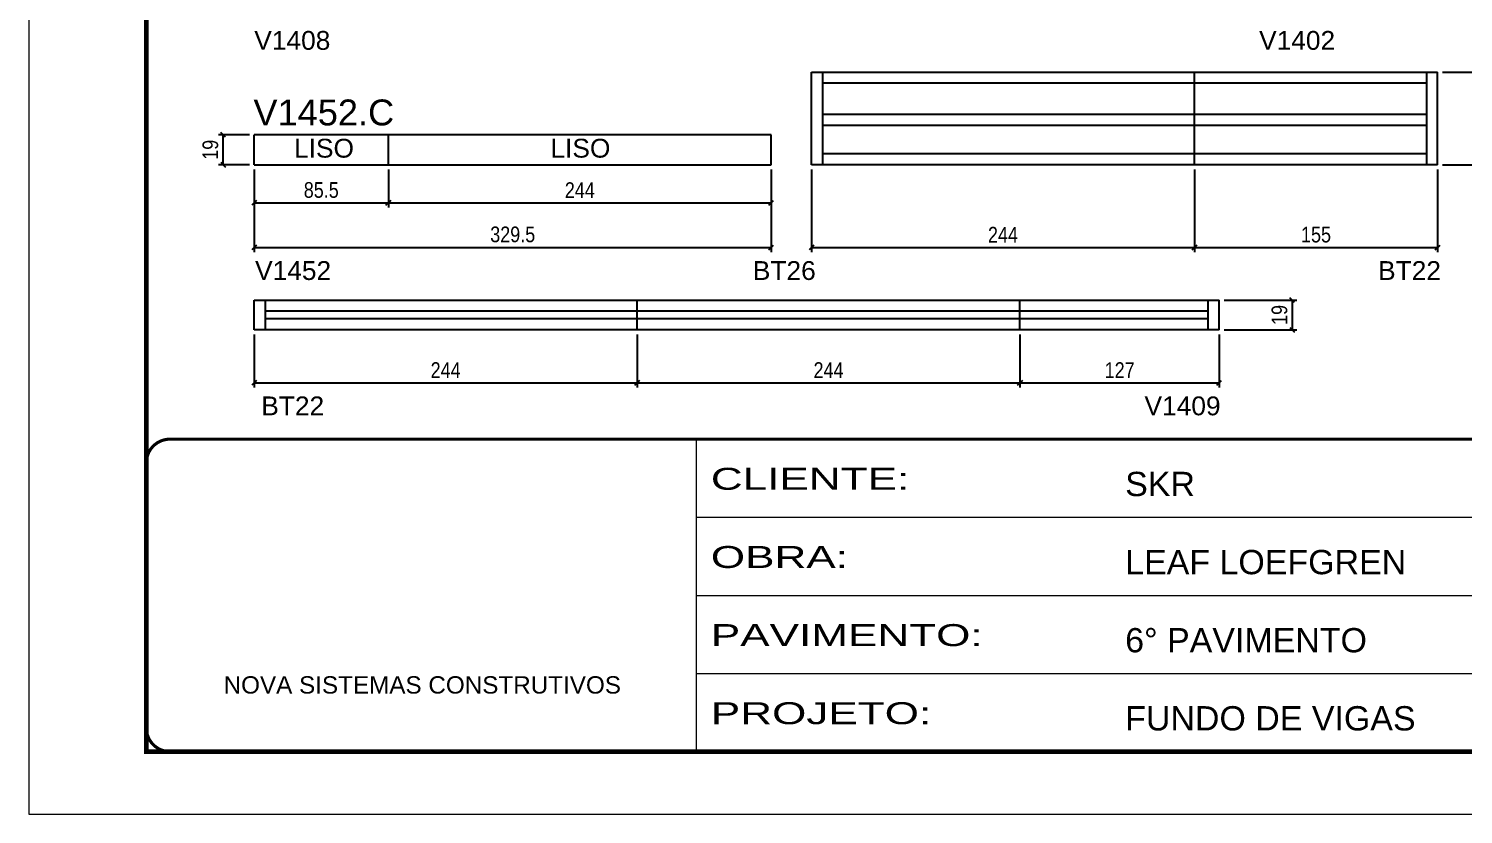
# Model space of a CAD drawing. Extents: x 1959 to 8212, y 239 to 4735.
# Drawn here: x 1959 to 2873, y 1388 to 1889 of the extents above; entities that cross this region are included whole.
import ezdxf

# ---------------------------------------------------------------- set-up
doc = ezdxf.new("R2010")
doc.units = 0
doc.linetypes.add('CONTINUO', pattern=[0])
doc.linetypes.add('DASHED', pattern=[0.75, 0.5, -0.25])
for name, color, linetype in [('5', 5, 'Continuous'), ('COTA', 241, 'Continuous'), ('NOMENCLATURA', 7, 'Continuous'), ('Painéis', 200, 'Continuous'), ('SARR_2.2x7', 40, 'Continuous')]:
    doc.layers.add(name, color=color, linetype=linetype)
doc.layers.add('Folhas', color=255, linetype='Continuous', lineweight=9)
doc.layers.add('SARRAFO DE PRESSAO', color=251, linetype='DASHED', lineweight=9)
doc.styles.add('ARIAL', font='arial.ttf')
doc.styles.add('COTA TECNICA', font='techl___.ttf', dxfattribs={"height": 10})
doc.styles.get("Standard").update_dxf_attribs({"font": 'arial.ttf'})
doc.styles.add('Tecnologia', font='')
doc.styles.get('Tecnologia').set_extended_font_data('Forgotten Futurist')
doc.dimstyles.new('PAINEL', dxfattribs={"dimtxt": 10, "dimasz": 3, "dimexe": 3, "dimexo": 3, "dimgap": 3, "dimtad": 1, "dimdec": 1, "dimzin": 12, "dimdsep": 46, "dimtxsty": 'COTA TECNICA', "dimblk1": 'OBLIQUE', "dimblk2": 'OBLIQUE', "dimsah": 1, "dimcen": 0.9, "dimclrd": 4, "dimclre": 4, "dimclrt": 240, "dimadec": 1, "dimazin": 3, "dimtfac": 1, "dimtdec": 1, "dimtmove": 0, "dimatfit": 3, "dimfxl": 1, "dimtolj": 1, "dimtzin": 12, "dimarcsym": 0})

# ---------------------------------------------------------------- blocks, each defined once
blk = doc.blocks.new('9999999999')
at = {"color": 30, "linetype": 'CONTINUO'}
for p, q in [((98564.56, 34230.21), (98564.56, 34429.45)), ((98564.56, 34379.64), (99583.98, 34379.64)), ((98564.56, 34329.83), (99487.98, 34329.83)), ((98564.56, 34280.02), (99487.98, 34280.02))]:
    blk.add_line(p, q, dxfattribs=at)
at = {"color": 30, "linetype": 'CONTINUO', "const_width": 2}
blk.add_lwpolyline([(99583.98, 34230.21), (99583.98, 34414.45, 0.414214), (99568.98, 34429.45), (98228.98, 34429.45, 0.414214), (98213.98, 34414.45), (98213.98, 34245.21, 0.414214), (98228.98, 34230.21), (99583.98, 34230.21)], format="xyb", dxfattribs=at)
at = {"layer": 'Folhas'}
blk.add_lwpolyline([(98138.98, 34190.21), (99623.98, 34190.21), (99623.98, 35240.21), (98138.98, 35240.21)], close=True, dxfattribs=at)
at = {"layer": 'Folhas', "color": 30, "const_width": 3}
blk.add_lwpolyline([(98213.98, 34230.21), (99583.98, 34230.21), (99583.98, 35200.21), (98213.98, 35200.21)], close=True, dxfattribs=at)
at = {"color": 7, "linetype": 'Continuous', "ltscale": 5, "style": 'ARIAL'}
for s, height, p in [('SKR', 15.483, (98837.68, 34393.13)), ('LEAF LOEFGREN', 15.4829, (98837.68, 34343.32)), ('6° PAVIMENTO', 15.4829, (98837.68, 34293.51)), ('NOVA SISTEMAS CONSTRUTIVOS', 11.0592, (98263.19, 34267.21)), ('FUNDO DE VIGAS', 15.4829, (98837.68, 34243.7))]:
    blk.add_text(s, height=height, dxfattribs=at).set_placement(p)
at = {"layer": 'Folhas', "color": 7, "style": 'Tecnologia', "width": 1.5}
for s, p in [('CLIENTE:', (98573.65, 34397.17)), ('OBRA:', (98573.65, 34347.31)), ('PAVIMENTO:', (98573.65, 34297.5)), ('PROJETO:', (98573.65, 34247.69))]:
    blk.add_text(s, height=14, dxfattribs=at).set_placement(p)
blk = doc.blocks.new('_Oblique')
at = {"color": 0, "linetype": 'ByBlock', "lineweight": -2}
blk.add_line((-0.5, -0.5), (0.5, 0.5), dxfattribs=at)
blk = doc.blocks.new('*D142')
at = {"layer": 'COTA', "color": 4, "lineweight": -2, "transparency": 16777216}
for p, q in [((2102.44, 1799.34), (2102.44, 1746.58)), ((2431.94, 1799.34), (2431.94, 1746.58)), ((2102.44, 1749.58), (2431.94, 1749.58))]:
    blk.add_line(p, q, dxfattribs=at)
at = {"layer": 'Defpoints', "color": 0, "transparency": 16777216}
for p in [(2102.44, 1802.34), (2431.94, 1802.34), (2431.94, 1749.58)]:
    blk.add_point(p, dxfattribs=at)
at = {"layer": 'COTA', "color": 4, "lineweight": -2, "transparency": 16777216, "xscale": 3, "yscale": 3, "zscale": 3, "rotation": 180}
blk.add_blockref('_Oblique', (2102.44, 1749.58), dxfattribs=at)
at = {"layer": 'COTA', "color": 4, "lineweight": -2, "transparency": 16777216, "xscale": 3, "yscale": 3, "zscale": 3}
blk.add_blockref('_Oblique', (2431.94, 1749.58), dxfattribs=at)
at = {"layer": 'COTA', "color": 240, "transparency": 16777216, "insert": (2267.19, 1757.83), "char_height": 10, "attachment_point": 5, "style": 'COTA TECNICA'}
blk.add_mtext('\\A1;329.5', dxfattribs=at)
blk = doc.blocks.new('*D143')
at = {"layer": 'COTA', "color": 4, "lineweight": -2, "transparency": 16777216}
for p, q in [((2102.44, 1799.34), (2102.44, 1775.01)), ((2187.94, 1799.34), (2187.94, 1775.01)), ((2102.44, 1778.01), (2187.94, 1778.01))]:
    blk.add_line(p, q, dxfattribs=at)
at = {"layer": 'Defpoints', "color": 0, "transparency": 16777216}
for p in [(2102.44, 1802.34), (2187.94, 1802.34), (2187.94, 1778.01)]:
    blk.add_point(p, dxfattribs=at)
at = {"layer": 'COTA', "color": 4, "lineweight": -2, "transparency": 16777216, "xscale": 3, "yscale": 3, "zscale": 3, "rotation": 180}
blk.add_blockref('_Oblique', (2102.44, 1778.01), dxfattribs=at)
at = {"layer": 'COTA', "color": 4, "lineweight": -2, "transparency": 16777216, "xscale": 3, "yscale": 3, "zscale": 3}
blk.add_blockref('_Oblique', (2187.94, 1778.01), dxfattribs=at)
at = {"layer": 'COTA', "color": 240, "transparency": 16777216, "insert": (2145.19, 1786.14), "char_height": 10, "attachment_point": 5, "style": 'COTA TECNICA'}
blk.add_mtext('\\A1;85.5', dxfattribs=at)
blk = doc.blocks.new('*D144')
at = {"layer": 'COTA', "color": 4, "lineweight": -2, "transparency": 16777216}
for p, q in [((2187.94, 1799.34), (2187.94, 1775.01)), ((2431.94, 1799.34), (2431.94, 1775.01)), ((2187.94, 1778.01), (2431.94, 1778.01))]:
    blk.add_line(p, q, dxfattribs=at)
at = {"layer": 'Defpoints', "color": 0, "transparency": 16777216}
for p in [(2187.94, 1802.34), (2431.94, 1802.34), (2431.94, 1778.01)]:
    blk.add_point(p, dxfattribs=at)
at = {"layer": 'COTA', "color": 4, "lineweight": -2, "transparency": 16777216, "xscale": 3, "yscale": 3, "zscale": 3, "rotation": 180}
blk.add_blockref('_Oblique', (2187.94, 1778.01), dxfattribs=at)
at = {"layer": 'COTA', "color": 4, "lineweight": -2, "transparency": 16777216, "xscale": 3, "yscale": 3, "zscale": 3}
blk.add_blockref('_Oblique', (2431.94, 1778.01), dxfattribs=at)
at = {"layer": 'COTA', "color": 240, "transparency": 16777216, "insert": (2309.94, 1786.09), "char_height": 10, "attachment_point": 5, "style": 'COTA TECNICA'}
blk.add_mtext('\\A1;244', dxfattribs=at)
blk = doc.blocks.new('*D181')
at = {"layer": 'COTA', "color": 4, "lineweight": -2, "transparency": 16777216}
for p, q in [((2457.58, 1799.34), (2457.58, 1746.58)), ((2701.58, 1799.34), (2701.58, 1746.58)), ((2457.58, 1749.58), (2701.58, 1749.58))]:
    blk.add_line(p, q, dxfattribs=at)
at = {"layer": 'Defpoints', "color": 0, "transparency": 16777216}
for p in [(2457.58, 1802.34), (2701.58, 1802.34), (2701.58, 1749.58)]:
    blk.add_point(p, dxfattribs=at)
at = {"layer": 'COTA', "color": 4, "lineweight": -2, "transparency": 16777216, "xscale": 3, "yscale": 3, "zscale": 3, "rotation": 180}
blk.add_blockref('_Oblique', (2457.58, 1749.58), dxfattribs=at)
at = {"layer": 'COTA', "color": 4, "lineweight": -2, "transparency": 16777216, "xscale": 3, "yscale": 3, "zscale": 3}
blk.add_blockref('_Oblique', (2701.58, 1749.58), dxfattribs=at)
at = {"layer": 'COTA', "color": 240, "transparency": 16777216, "insert": (2579.58, 1757.66), "char_height": 10, "attachment_point": 5, "style": 'COTA TECNICA'}
blk.add_mtext('\\A1;244', dxfattribs=at)
blk = doc.blocks.new('*D182')
at = {"layer": 'COTA', "color": 4, "lineweight": -2, "transparency": 16777216}
for p, q in [((2701.58, 1799.34), (2701.58, 1746.58)), ((2856.58, 1799.34), (2856.58, 1746.58)), ((2701.58, 1749.58), (2856.58, 1749.58))]:
    blk.add_line(p, q, dxfattribs=at)
at = {"layer": 'Defpoints', "color": 0, "transparency": 16777216}
for p in [(2701.58, 1802.34), (2856.58, 1802.34), (2856.58, 1749.58)]:
    blk.add_point(p, dxfattribs=at)
at = {"layer": 'COTA', "color": 4, "lineweight": -2, "transparency": 16777216, "xscale": 3, "yscale": 3, "zscale": 3, "rotation": 180}
blk.add_blockref('_Oblique', (2701.58, 1749.58), dxfattribs=at)
at = {"layer": 'COTA', "color": 4, "lineweight": -2, "transparency": 16777216, "xscale": 3, "yscale": 3, "zscale": 3}
blk.add_blockref('_Oblique', (2856.58, 1749.58), dxfattribs=at)
at = {"layer": 'COTA', "color": 240, "transparency": 16777216, "insert": (2779.08, 1757.69), "char_height": 10, "attachment_point": 5, "style": 'COTA TECNICA'}
blk.add_mtext('\\A1;155', dxfattribs=at)
blk = doc.blocks.new('*D183')
at = {"layer": 'COTA', "color": 4, "lineweight": -2, "transparency": 16777216}
for p, q in [((2099.44, 1821.34), (2079.66, 1821.34)), ((2082.66, 1802.34), (2082.66, 1821.34)), ((2099.44, 1802.34), (2079.66, 1802.34))]:
    blk.add_line(p, q, dxfattribs=at)
at = {"layer": 'Defpoints', "color": 0, "transparency": 16777216}
for p in [(2082.66, 1821.34), (2102.44, 1821.34), (2102.44, 1802.34)]:
    blk.add_point(p, dxfattribs=at)
at = {"layer": 'COTA', "color": 4, "lineweight": -2, "transparency": 16777216, "xscale": 3, "yscale": 3, "zscale": 3}
for p, rotation in [((2082.66, 1821.34), 90), ((2082.66, 1802.34), 270)]:
    blk.add_blockref('_Oblique', p, dxfattribs=dict(at, rotation=rotation))
at = {"layer": 'COTA', "color": 240, "transparency": 16777216, "insert": (2074.57, 1811.84), "char_height": 10, "attachment_point": 5, "rotation": 90, "style": 'COTA TECNICA'}
blk.add_mtext('\\A1;19', dxfattribs=at)
blk = doc.blocks.new('*D185')
at = {"layer": 'COTA', "color": 4, "lineweight": -2, "transparency": 16777216}
for p, q in [((2859.58, 1861.34), (2906.05, 1861.34)), ((2903.05, 1861.34), (2903.05, 1802.34)), ((2859.58, 1802.34), (2906.05, 1802.34))]:
    blk.add_line(p, q, dxfattribs=at)
at = {"layer": 'Defpoints', "color": 0, "transparency": 16777216}
for p in [(2856.58, 1861.34), (2856.58, 1802.34), (2903.05, 1802.34)]:
    blk.add_point(p, dxfattribs=at)
at = {"layer": 'COTA', "color": 4, "lineweight": -2, "transparency": 16777216, "xscale": 3, "yscale": 3, "zscale": 3}
for p, rotation in [((2903.05, 1861.34), 90), ((2903.05, 1802.34), 270)]:
    blk.add_blockref('_Oblique', p, dxfattribs=dict(at, rotation=rotation))
at = {"layer": 'COTA', "color": 240, "transparency": 16777216, "insert": (2894.91, 1831.84), "char_height": 10, "attachment_point": 5, "rotation": 90, "style": 'COTA TECNICA'}
blk.add_mtext('\\A1;59', dxfattribs=at)
blk = doc.blocks.new('*D190')
at = {"layer": 'COTA', "color": 4, "lineweight": -2, "transparency": 16777216}
for p, q in [((2102.44, 1694.02), (2102.44, 1660.28)), ((2346.44, 1694.02), (2346.44, 1660.28)), ((2102.44, 1663.28), (2346.44, 1663.28))]:
    blk.add_line(p, q, dxfattribs=at)
at = {"layer": 'Defpoints', "color": 0, "transparency": 16777216}
for p in [(2102.44, 1697.02), (2346.44, 1697.02), (2346.44, 1663.28)]:
    blk.add_point(p, dxfattribs=at)
at = {"layer": 'COTA', "color": 4, "lineweight": -2, "transparency": 16777216, "xscale": 3, "yscale": 3, "zscale": 3, "rotation": 180}
blk.add_blockref('_Oblique', (2102.44, 1663.28), dxfattribs=at)
at = {"layer": 'COTA', "color": 4, "lineweight": -2, "transparency": 16777216, "xscale": 3, "yscale": 3, "zscale": 3}
blk.add_blockref('_Oblique', (2346.44, 1663.28), dxfattribs=at)
at = {"layer": 'COTA', "color": 240, "transparency": 16777216, "insert": (2224.44, 1671.36), "char_height": 10, "attachment_point": 5, "style": 'COTA TECNICA'}
blk.add_mtext('\\A1;244', dxfattribs=at)
blk = doc.blocks.new('*D191')
at = {"layer": 'COTA', "color": 4, "lineweight": -2, "transparency": 16777216}
for p, q in [((2346.44, 1694.02), (2346.44, 1660.28)), ((2590.44, 1694.02), (2590.44, 1660.28)), ((2346.44, 1663.28), (2590.44, 1663.28))]:
    blk.add_line(p, q, dxfattribs=at)
at = {"layer": 'Defpoints', "color": 0, "transparency": 16777216}
for p in [(2346.44, 1697.02), (2590.44, 1697.02), (2590.44, 1663.28)]:
    blk.add_point(p, dxfattribs=at)
at = {"layer": 'COTA', "color": 4, "lineweight": -2, "transparency": 16777216, "xscale": 3, "yscale": 3, "zscale": 3, "rotation": 180}
blk.add_blockref('_Oblique', (2346.44, 1663.28), dxfattribs=at)
at = {"layer": 'COTA', "color": 4, "lineweight": -2, "transparency": 16777216, "xscale": 3, "yscale": 3, "zscale": 3}
blk.add_blockref('_Oblique', (2590.44, 1663.28), dxfattribs=at)
at = {"layer": 'COTA', "color": 240, "transparency": 16777216, "insert": (2468.44, 1671.36), "char_height": 10, "attachment_point": 5, "style": 'COTA TECNICA'}
blk.add_mtext('\\A1;244', dxfattribs=at)
blk = doc.blocks.new('*D188')
at = {"layer": 'COTA', "color": 4, "lineweight": -2, "transparency": 16777216}
for p, q in [((2590.44, 1694.02), (2590.44, 1660.28)), ((2717.44, 1694.02), (2717.44, 1660.28)), ((2590.44, 1663.28), (2717.44, 1663.28))]:
    blk.add_line(p, q, dxfattribs=at)
at = {"layer": 'Defpoints', "color": 0, "transparency": 16777216}
for p in [(2590.44, 1697.02), (2717.44, 1697.02), (2717.44, 1663.28)]:
    blk.add_point(p, dxfattribs=at)
at = {"layer": 'COTA', "color": 4, "lineweight": -2, "transparency": 16777216, "xscale": 3, "yscale": 3, "zscale": 3, "rotation": 180}
blk.add_blockref('_Oblique', (2590.44, 1663.28), dxfattribs=at)
at = {"layer": 'COTA', "color": 4, "lineweight": -2, "transparency": 16777216, "xscale": 3, "yscale": 3, "zscale": 3}
blk.add_blockref('_Oblique', (2717.44, 1663.28), dxfattribs=at)
at = {"layer": 'COTA', "color": 240, "transparency": 16777216, "insert": (2653.94, 1671.36), "char_height": 10, "attachment_point": 5, "style": 'COTA TECNICA'}
blk.add_mtext('\\A1;127', dxfattribs=at)
blk = doc.blocks.new('*D189')
at = {"layer": 'COTA', "color": 4, "lineweight": -2, "transparency": 16777216}
for p, q in [((2720.44, 1716.02), (2766.91, 1716.02)), ((2763.91, 1716.02), (2763.91, 1697.02)), ((2720.44, 1697.02), (2766.91, 1697.02))]:
    blk.add_line(p, q, dxfattribs=at)
at = {"layer": 'Defpoints', "color": 0, "transparency": 16777216}
for p in [(2717.44, 1716.02), (2717.44, 1697.02), (2763.91, 1697.02)]:
    blk.add_point(p, dxfattribs=at)
at = {"layer": 'COTA', "color": 4, "lineweight": -2, "transparency": 16777216, "xscale": 3, "yscale": 3, "zscale": 3}
for p, rotation in [((2763.91, 1716.02), 90), ((2763.91, 1697.02), 270)]:
    blk.add_blockref('_Oblique', p, dxfattribs=dict(at, rotation=rotation))
at = {"layer": 'COTA', "color": 240, "transparency": 16777216, "insert": (2755.82, 1706.52), "char_height": 10, "attachment_point": 5, "rotation": 90, "style": 'COTA TECNICA'}
blk.add_mtext('\\A1;19', dxfattribs=at)

msp = doc.modelspace()

# ---------------------------------------------------------------- linework, layer by layer
at = {"layer": 'Painéis', "linetype": 'ByBlock'}
for p, q in [((2457.58, 1802.34), (2457.58, 1861.34)), ((2457.58, 1861.34), (2856.58, 1861.34)), ((2701.58, 1802.34), (2701.58, 1861.34)), ((2856.58, 1802.34), (2856.58, 1861.34)), ((2856.58, 1802.34), (2457.58, 1802.34)), ((2102.44, 1697.02), (2102.44, 1716.02)), ((2102.44, 1716.02), (2717.44, 1716.02)), ((2346.44, 1697.02), (2346.44, 1716.02)), ((2590.44, 1697.02), (2590.44, 1716.02)), ((2717.44, 1697.02), (2717.44, 1716.02)), ((2717.44, 1697.02), (2102.44, 1697.02))]:
    msp.add_line(p, q, dxfattribs=at)
at = {"layer": 'Painéis'}
for p, q in [((2431.94, 1821.34), (2102.44, 1821.34)), ((2102.44, 1802.34), (2102.44, 1821.34)), ((2187.94, 1802.34), (2187.94, 1821.34)), ((2431.94, 1802.34), (2431.94, 1821.34)), ((2102.44, 1802.34), (2431.94, 1802.34))]:
    msp.add_line(p, q, dxfattribs=at)
at = {"layer": 'SARR_2.2x7', "linetype": 'Continuous'}
for p, q in [((2464.58, 1861.34), (2464.58, 1802.34)), ((2849.58, 1802.34), (2849.58, 1861.34)), ((2701.58, 1854.34), (2464.58, 1854.34)), ((2849.58, 1854.34), (2701.58, 1854.34)), ((2701.58, 1834.29), (2464.58, 1834.29)), ((2849.58, 1834.29), (2701.58, 1834.29)), ((2701.58, 1827.29), (2464.58, 1827.29)), ((2849.58, 1827.29), (2701.58, 1827.29)), ((2701.58, 1809.34), (2464.58, 1809.34)), ((2849.58, 1809.34), (2701.58, 1809.34)), ((2109.44, 1716.02), (2109.44, 1697.02)), ((2710.44, 1697.02), (2710.44, 1716.02)), ((2346.44, 1709.02), (2109.44, 1709.02)), ((2346.44, 1704.02), (2109.44, 1704.02)), ((2590.44, 1709.02), (2346.44, 1709.02)), ((2590.44, 1704.02), (2346.44, 1704.02)), ((2710.44, 1709.02), (2590.44, 1709.02)), ((2710.44, 1704.02), (2590.44, 1704.02))]:
    msp.add_line(p, q, dxfattribs=at)

# ---------------------------------------------------------------- block references
at = {"layer": 'SARRAFO DE PRESSAO', "color": 6, "linetype": 'ByBlock'}
msp.add_blockref('9999999999', (-96180.21, -32802.14), dxfattribs=at)

# ---------------------------------------------------------------- texts
at = {"layer": '5', "linetype": 'Continuous'}
for s, rotation, p in [('V1408', 0.00004, (2102.52, 1875.6)), ('V1402', 359.99996, (2742.8, 1875.6)), ('LISO', 359.99996, (2127.84, 1806.84)), ('LISO', 359.99996, (2291.23, 1806.84)), ('V1452', 0.00004, (2103.03, 1728.83)), ('BT26', 0.00004, (2420.22, 1728.83)), ('BT22', 0.00004, (2818.62, 1728.83)), ('BT22', 0.00004, (2106.99, 1642.53)), ('V1409', 0.00004, (2669.79, 1642.53))]:
    msp.add_text(s, height=12, rotation=rotation, dxfattribs=at).set_placement(p)
at = {"layer": 'NOMENCLATURA', "linetype": 'Continuous'}
msp.add_text('V1452.C', height=16.5, dxfattribs=at).set_placement((2101.97, 1827.4))

# ---------------------------------------------------------------- dimensions: what is measured, and where the dimension line sits
at = {"layer": 'COTA'}
for base, p1, p2, picture, middle in [((2903.05, 1802.34), (2856.58, 1861.34), (2856.58, 1802.34), '*D185', (2894.91, 1831.84)), ((2082.66, 1821.34), (2102.44, 1802.34), (2102.44, 1821.34), '*D183', (2074.57, 1811.84)), ((2763.91, 1697.02), (2717.44, 1716.02), (2717.44, 1697.02), '*D189', (2755.82, 1706.52))]:
    dim = msp.add_linear_dim(base=base, p1=p1, p2=p2, angle=90, dimstyle='PAINEL', dxfattribs=at)
    dim.commit()
    dim.dimension.update_dxf_attribs({"geometry": picture, "text_midpoint": middle})
for base, p1, p2, picture, middle in [((2431.94, 1749.58), (2102.44, 1802.34), (2431.94, 1802.34), '*D142', (2267.19, 1757.83)), ((2701.58, 1749.58), (2457.58, 1802.34), (2701.58, 1802.34), '*D181', (2579.58, 1757.66)), ((2346.44, 1663.28), (2102.44, 1697.02), (2346.44, 1697.02), '*D190', (2224.44, 1671.36)), ((2717.44, 1663.28), (2590.44, 1697.02), (2717.44, 1697.02), '*D188', (2653.94, 1671.36))]:
    dim = msp.add_linear_dim(base=base, p1=p1, p2=p2, dimstyle='PAINEL', dxfattribs=at)
    dim.commit()
    dim.dimension.update_dxf_attribs({"geometry": picture, "text_midpoint": middle})
for base, p1, p2, picture, middle in [((2187.94, 1778.01), (2102.44, 1802.34), (2187.94, 1802.34), '*D143', (2145.19, 1786.14)), ((2431.94, 1778.01), (2187.94, 1802.34), (2431.94, 1802.34), '*D144', (2309.94, 1786.09)), ((2856.58, 1749.58), (2701.58, 1802.34), (2856.58, 1802.34), '*D182', (2779.08, 1757.69)), ((2590.44, 1663.28), (2346.44, 1697.02), (2590.44, 1697.02), '*D191', (2468.44, 1671.36))]:
    dim = msp.add_linear_dim(base=base, p1=p1, p2=p2, dimstyle='PAINEL', override={"dimtmove": 1}, dxfattribs=at)
    dim.commit()
    dim.dimension.update_dxf_attribs({"geometry": picture, "text_midpoint": middle})

doc.saveas('drawing.dxf')
